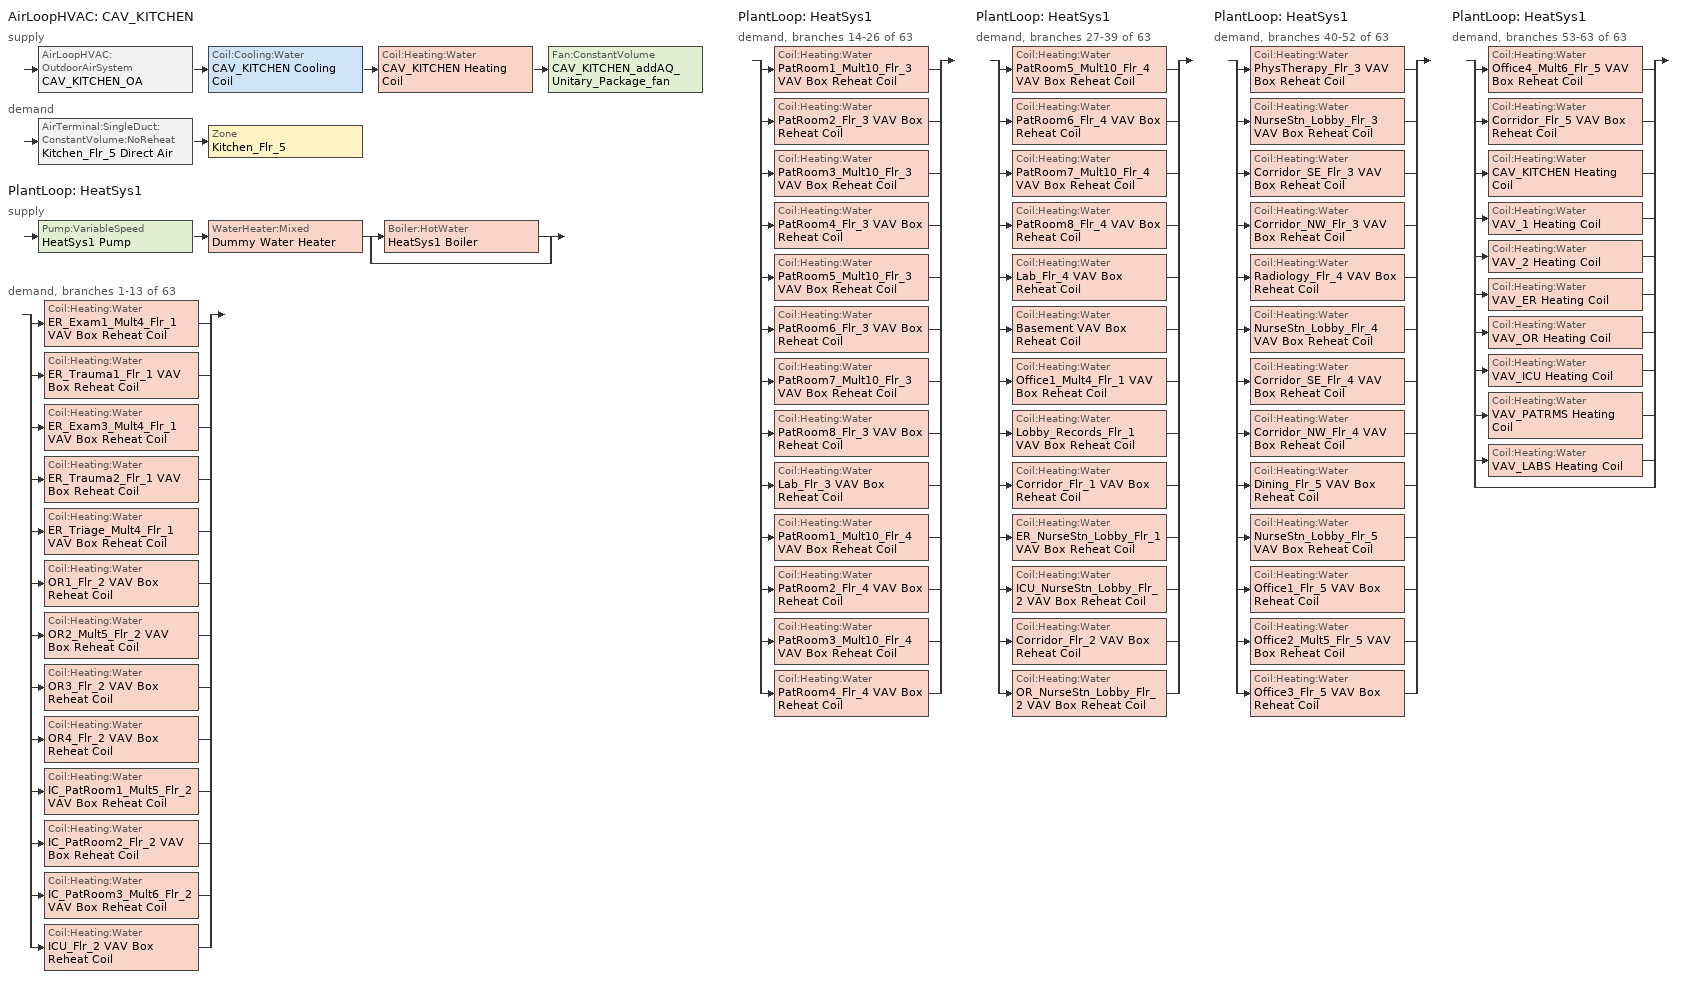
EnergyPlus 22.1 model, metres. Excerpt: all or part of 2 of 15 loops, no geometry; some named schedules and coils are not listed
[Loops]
AirLoopHVAC 'CAV_KITCHEN'
 supply: AirLoopHVAC:OutdoorAirSystem 'CAV_KITCHEN_OA' > Coil:Cooling:Water 'CAV_KITCHEN Cooling Coil' > Coil:Heating:Water 'CAV_KITCHEN Heating Coil' > Fan:ConstantVolume 'CAV_KITCHEN_addAQ_Unitary_Package_fan'
 demand: AirTerminal:SingleDuct:ConstantVolume:NoReheat 'Kitchen_Flr_5 Direct Air' > Zone 'Kitchen_Flr_5'
PlantLoop 'HeatSys1'
 supply: Pump:VariableSpeed 'HeatSys1 Pump' > WaterHeater:Mixed 'Dummy Water Heater' > split
  | Boiler:HotWater 'HeatSys1 Boiler'
  | bypass
 demand, branches 1-13 of 63: split
  | Coil:Heating:Water 'ER_Exam1_Mult4_Flr_1 VAV Box Reheat Coil'
  | Coil:Heating:Water 'ER_Trauma1_Flr_1 VAV Box Reheat Coil'
  | Coil:Heating:Water 'ER_Exam3_Mult4_Flr_1 VAV Box Reheat Coil'
  | Coil:Heating:Water 'ER_Trauma2_Flr_1 VAV Box Reheat Coil'
  | Coil:Heating:Water 'ER_Triage_Mult4_Flr_1 VAV Box Reheat Coil'
  | Coil:Heating:Water 'OR1_Flr_2 VAV Box Reheat Coil'
  | Coil:Heating:Water 'OR2_Mult5_Flr_2 VAV Box Reheat Coil'
  | Coil:Heating:Water 'OR3_Flr_2 VAV Box Reheat Coil'
  | Coil:Heating:Water 'OR4_Flr_2 VAV Box Reheat Coil'
  | Coil:Heating:Water 'IC_PatRoom1_Mult5_Flr_2 VAV Box Reheat Coil'
  | Coil:Heating:Water 'IC_PatRoom2_Flr_2 VAV Box Reheat Coil'
  | Coil:Heating:Water 'IC_PatRoom3_Mult6_Flr_2 VAV Box Reheat Coil'
  | Coil:Heating:Water 'ICU_Flr_2 VAV Box Reheat Coil'
PlantLoop 'HeatSys1'
 demand, branches 14-26 of 63: split
  | Coil:Heating:Water 'PatRoom1_Mult10_Flr_3 VAV Box Reheat Coil'
  | Coil:Heating:Water 'PatRoom2_Flr_3 VAV Box Reheat Coil'
  | Coil:Heating:Water 'PatRoom3_Mult10_Flr_3 VAV Box Reheat Coil'
  | Coil:Heating:Water 'PatRoom4_Flr_3 VAV Box Reheat Coil'
  | Coil:Heating:Water 'PatRoom5_Mult10_Flr_3 VAV Box Reheat Coil'
  | Coil:Heating:Water 'PatRoom6_Flr_3 VAV Box Reheat Coil'
  | Coil:Heating:Water 'PatRoom7_Mult10_Flr_3 VAV Box Reheat Coil'
  | Coil:Heating:Water 'PatRoom8_Flr_3 VAV Box Reheat Coil'
  | Coil:Heating:Water 'Lab_Flr_3 VAV Box Reheat Coil'
  | Coil:Heating:Water 'PatRoom1_Mult10_Flr_4 VAV Box Reheat Coil'
  | Coil:Heating:Water 'PatRoom2_Flr_4 VAV Box Reheat Coil'
  | Coil:Heating:Water 'PatRoom3_Mult10_Flr_4 VAV Box Reheat Coil'
  | Coil:Heating:Water 'PatRoom4_Flr_4 VAV Box Reheat Coil'
PlantLoop 'HeatSys1'
 demand, branches 27-39 of 63: split
  | Coil:Heating:Water 'PatRoom5_Mult10_Flr_4 VAV Box Reheat Coil'
  | Coil:Heating:Water 'PatRoom6_Flr_4 VAV Box Reheat Coil'
  | Coil:Heating:Water 'PatRoom7_Mult10_Flr_4 VAV Box Reheat Coil'
  | Coil:Heating:Water 'PatRoom8_Flr_4 VAV Box Reheat Coil'
  | Coil:Heating:Water 'Lab_Flr_4 VAV Box Reheat Coil'
  | Coil:Heating:Water 'Basement VAV Box Reheat Coil'
  | Coil:Heating:Water 'Office1_Mult4_Flr_1 VAV Box Reheat Coil'
  | Coil:Heating:Water 'Lobby_Records_Flr_1 VAV Box Reheat Coil'
  | Coil:Heating:Water 'Corridor_Flr_1 VAV Box Reheat Coil'
  | Coil:Heating:Water 'ER_NurseStn_Lobby_Flr_1 VAV Box Reheat Coil'
  | Coil:Heating:Water 'ICU_NurseStn_Lobby_Flr_2 VAV Box Reheat Coil'
  | Coil:Heating:Water 'Corridor_Flr_2 VAV Box Reheat Coil'
  | Coil:Heating:Water 'OR_NurseStn_Lobby_Flr_2 VAV Box Reheat Coil'
PlantLoop 'HeatSys1'
 demand, branches 40-52 of 63: split
  | Coil:Heating:Water 'PhysTherapy_Flr_3 VAV Box Reheat Coil'
  | Coil:Heating:Water 'NurseStn_Lobby_Flr_3 VAV Box Reheat Coil'
  | Coil:Heating:Water 'Corridor_SE_Flr_3 VAV Box Reheat Coil'
  | Coil:Heating:Water 'Corridor_NW_Flr_3 VAV Box Reheat Coil'
  | Coil:Heating:Water 'Radiology_Flr_4 VAV Box Reheat Coil'
  | Coil:Heating:Water 'NurseStn_Lobby_Flr_4 VAV Box Reheat Coil'
  | Coil:Heating:Water 'Corridor_SE_Flr_4 VAV Box Reheat Coil'
  | Coil:Heating:Water 'Corridor_NW_Flr_4 VAV Box Reheat Coil'
  | Coil:Heating:Water 'Dining_Flr_5 VAV Box Reheat Coil'
  | Coil:Heating:Water 'NurseStn_Lobby_Flr_5 VAV Box Reheat Coil'
  | Coil:Heating:Water 'Office1_Flr_5 VAV Box Reheat Coil'
  | Coil:Heating:Water 'Office2_Mult5_Flr_5 VAV Box Reheat Coil'
  | Coil:Heating:Water 'Office3_Flr_5 VAV Box Reheat Coil'
PlantLoop 'HeatSys1'
 demand, branches 53-63 of 63: split
  | Coil:Heating:Water 'Office4_Mult6_Flr_5 VAV Box Reheat Coil'
  | Coil:Heating:Water 'Corridor_Flr_5 VAV Box Reheat Coil'
  | Coil:Heating:Water 'CAV_KITCHEN Heating Coil'
  | Coil:Heating:Water 'VAV_1 Heating Coil'
  | Coil:Heating:Water 'VAV_2 Heating Coil'
  | Coil:Heating:Water 'VAV_ER Heating Coil'
  | Coil:Heating:Water 'VAV_OR Heating Coil'
  | Coil:Heating:Water 'VAV_ICU Heating Coil'
  | Coil:Heating:Water 'VAV_PATRMS Heating Coil'
  | Coil:Heating:Water 'VAV_LABS Heating Coil'
  | bypass
[EnergyManagementSystem:Sensor]
Name | Output:Variable or Output:Meter Index Key | Output:Variable or Output:Meter
HotWaterDemand | HeatSys1 | Plant Supply Side Heating Demand Rate
BoilerPLR | HeatSys1 Boiler | Boiler Part Load Ratio
[Refrigeration:CaseAndWalkInList]
Name | Case or WalkIn 1
RACK1CaseList | Kitchen_Flr_5_Case:1_WALKINFREEZER
RACK2CaseList | Kitchen_Flr_5_Case:2_SELFCONTAINEDDISPLAYCASE
[Refrigeration:Case] Availability Schedule=ALWAYS_ON; Zone=Kitchen_Flr_5; Rated Ambient Temperature {C}=23.88; Rated Ambient Relative Humidity {percent}=55; Latent Case Credit Curve Type=CaseTemperatureMethod; Case Lighting Schedule=walkin_occ_lght_SCH_2; Fraction of Lighting Energy to Case=1; Case Anti-Sweat Heater Power per Unit Length {W/m}=0; Minimum Anti-Sweat Heater Power per Unit Length {W/m}=0; Anti-Sweat Heater Control Type=NONE; Humidity at Zero Anti-Sweat Heater Energy {percent}=0; Case Height {m}=0
Name | Rated Total Cooling Capacity per Unit Length {W/m} | Rated Latent Heat Ratio | Rated Runtime Fraction | Case Length {m} | Case Operating Temperature {C} | Latent Case Credit Curve | Standard Case Fan Power per Unit Length {W/m} | Operating Case Fan Power per Unit Length {W/m} | Standard Case Lighting Power per Unit Length {W/m} | Fraction of Anti-Sweat Heater Energy to Case | Case Defrost Power per Unit Length {W/m} | Case Defrost Type | Case Defrost Schedule | Case Defrost Drip-Down Schedule | Under Case HVAC Return Air Fraction | Refrigerated Case Restocking Schedule | Case Credit Fraction Schedule
Kitchen_Flr_5_Case:1_WALKINFREEZER | 734 | 0.1 | 0.4 | 10.98 | -23 | Kitchen_Flr_5_Case:1_WALKINFREEZERSingleShelfHorizontal_LatentEnergyMult | 19.7143 | 19.7143 | 33 | 0 | 364 | ELECTRIC | Kitchen_Flr_5_Case:1_WALKINFREEZER_CaseDefrost2aDaySched | Kitchen_Flr_5_Case:1_WALKINFREEZER_CaseDripDown2aDaySched | 0 | Kitchen_Flr_5_Case:1_WALKINFREEZER_WalkInStockingSched | Kitchen_Flr_5_Case:1_WALKINFREEZER_CaseCreditReduxSched
Kitchen_Flr_5_Case:2_SELFCONTAINEDDISPLAYCASE | 886.5 | 0.08 | 0.85 | 8.93 | 2 | Kitchen_Flr_5_Case:2_SELFCONTAINEDDISPLAYCASEMultiShelfVertical_LatentEnergyMult | 19.1429 | 19.1429 | 40 | 0.2 | 0 | NONE |  |  | 0.05 | Kitchen_Flr_5_Case:2_SELFCONTAINEDDISPLAYCASE_CaseStockingSched
[Sizing:Plant]
HeatSys1: Loop Type=Heating; Design Loop Exit Temperature {C}=48.89; Loop Design Temperature Difference {deltaC}=13.89
[Pump:VariableSpeed]
HeatSys1 Pump: AUTOSIZE, 180705.7, AUTOSIZE, 0.909, 0, 0, 0.0205, 0.4101, 0.5753, Intermittent, 1.4999
[Boiler:HotWater]
HeatSys1 Boiler: Fuel Type=NaturalGas; Nominal Capacity {W}=1.72246e+06; Nominal Thermal Efficiency=0.8125; Efficiency Curve Temperature Evaluation Variable=LeavingBoiler; Normalized Boiler Efficiency Curve=HeatSys1 Boiler Efficiency Curve; Design Water Flow Rate {m3/s}=AUTOSIZE; Minimum Part Load Ratio=0; Maximum Part Load Ratio=1.2; Optimum Part Load Ratio=1; Water Outlet Upper Temperature Limit {C}=95; Boiler Flow Mode=LeavingSetpointModulated; Parasitic Electric Load {W}=0; Sizing Factor=1
[SetpointManager:OutdoorAirReset]
HeatSys1 Loop Setpoint Manager: Control Variable=Temperature; Setpoint at Outdoor Low Temperature {C}=60; Outdoor Low Temperature {C}=-6.7; Setpoint at Outdoor High Temperature {C}=48.89; Outdoor High Temperature {C}=10; Setpoint Node or NodeList=HeatSys1 Supply Outlet Node
[SetpointManager:Scheduled]
HeatSys1 Boiler Setpoint Manager: Control Variable=Temperature; Schedule=HW-Loop-Temp-Schedule; Setpoint Node or NodeList=HeatSys1 Supply Equipment Outlet Node
[PlantLoop]
HeatSys1: Fluid Type=Water; Plant Equipment Operation Scheme=HeatSys1 Loop Operation Scheme List; Maximum Loop Temperature {C}=100; Minimum Loop Temperature {C}=10; Maximum Loop Flow Rate {m3/s}=AUTOSIZE; Minimum Loop Flow Rate {m3/s}=0; Plant Loop Volume {m3}=AUTOSIZE; Load Distribution Scheme=Optimal
[PlantEquipmentList]
HeatSys1 Equipment List: HeatSys1 Boiler
Heat Recovery Plant Equipment List: Dummy Water Heater
[PlantEquipmentOperation:HeatingLoad] Load Range 1 Lower Limit {W}=0; Load Range 1 Upper Limit {W}=1000000000000000
Name | Range 1 Equipment List
HeatSys1 Operation Scheme | HeatSys1 Equipment List
Dummy Water Heater Only | Heat Recovery Plant Equipment List
[PlantEquipmentOperationSchemes]
HeatSys1 Loop Operation Scheme List: Control Scheme 1=HeatSys1 Operation Scheme; Control Scheme 1 Schedule=PlantOnSched
[Sizing:System]
CAV_KITCHEN: Type of Load to Size On=Sensible; Design Outdoor Air Flow Rate {m3/s}=AUTOSIZE; Central Heating Maximum System Air Flow Ratio=1; Preheat Design Temperature {C}=7; Preheat Design Humidity Ratio {kgWater/kgDryAir}=0.008; Precool Design Temperature {C}=12.8; Precool Design Humidity Ratio {kgWater/kgDryAir}=0.008; Central Cooling Design Supply Air Temperature {C}=12.8; Central Heating Design Supply Air Temperature {C}=12.8; Type of Zone Sum to Use=NonCoincident; 100% Outdoor Air in Cooling=No; 100% Outdoor Air in Heating=No; Central Cooling Design Supply Air Humidity Ratio {kgWater/kgDryAir}=0.0085; Central Heating Design Supply Air Humidity Ratio {kgWater/kgDryAir}=0.008; Cooling Supply Air Flow Rate Method=DesignDay; Cooling Supply Air Flow Rate {m3/s}=0; Heating Supply Air Flow Rate Method=DesignDay; Heating Supply Air Flow Rate {m3/s}=0; System Outdoor Air Method=ZoneSum; Zone Maximum Outdoor Air Fraction=1; Cooling Design Capacity Method=CoolingDesignCapacity; Cooling Design Capacity {W}=autosize; Heating Design Capacity Method=HeatingDesignCapacity; Heating Design Capacity {W}=autosize; Central Cooling Capacity Control Method=OnOff
[AirLoopHVAC]
CAV_KITCHEN: Design Supply Air Flow Rate {m3/s}=AUTOSIZE
[SetpointManager:MixedAir] Control Variable=Temperature
Name | Setpoint Node or NodeList
CAV_KITCHEN_OAMixed Air Temp Manager | CAV_KITCHEN Mixed Air Outlet
CAV_KITCHEN_CoolC SAT Manager | CAV_KITCHEN Cooling Coil Outlet
CAV_KITCHEN_HeatC MixedAir Manager | CAV_KITCHEN Heating Coil Outlet
[Controller:OutdoorAir]
CAV_KITCHEN_OA_Controller: Minimum Outdoor Air Flow Rate {m3/s}=AUTOSIZE; Maximum Outdoor Air Flow Rate {m3/s}=AUTOSIZE; Economizer Control Type=DifferentialDryBulb; Economizer Control Action Type=ModulateFlow; Lockout Type=LockoutWithHeating; Minimum Limit Type=FixedMinimum; Minimum Outdoor Air Schedule=Kitchen_Exhaust_SCH
[Coil:Cooling:Water]
CAV_KITCHEN Cooling Coil: Availability Schedule=Always_On; Design Water Flow Rate {m3/s}=Autosize; Design Air Flow Rate {m3/s}=Autosize; Design Inlet Water Temperature {C}=8.89; Design Inlet Air Temperature {C}=Autosize; Design Outlet Air Temperature {C}=Autosize; Design Inlet Air Humidity Ratio {kgWater/kgDryAir}=Autosize; Design Outlet Air Humidity Ratio {kgWater/kgDryAir}=Autosize; Type of Analysis=SimpleAnalysis; Heat Exchanger Configuration=CrossFlow
[Controller:WaterCoil] Control Variable=Temperature; Actuator Variable=FLOW; Maximum Actuated Flow {m3/s}=AUTOSIZE; Minimum Actuated Flow {m3/s}=0
Name | Action | Controller Convergence Tolerance {deltaC}
CAV_KITCHEN_CoolC_Controller | REVERSE
CAV_KITCHEN_HeatC_Controller | NORMAL | 0.0001
[Coil:Heating:Water] Availability Schedule=Always_On; U-Factor Times Area Value {W/K}=AUTOSIZE; Maximum Water Flow Rate {m3/s}=AUTOSIZE; Performance Input Method=UFactorTimesAreaAndDesignWaterFlowRate; Rated Capacity {W}=AUTOSIZE; Rated Inlet Water Temperature {C}=48.89; Rated Inlet Air Temperature {C}=-20; Rated Outlet Water Temperature {C}=35; Rated Outlet Air Temperature {C}=40
Basement VAV Box Reheat Coil; Office1_Mult4_Flr_1 VAV Box Reheat Coil; Lobby_Records_Flr_1 VAV Box Reheat Coil; Corridor_Flr_1 VAV Box Reheat Coil; ER_NurseStn_Lobby_Flr_1 VAV Box Reheat Coil; ICU_NurseStn_Lobby_Flr_2 VAV Box Reheat Coil; Corridor_Flr_2 VAV Box Reheat Coil; OR_NurseStn_Lobby_Flr_2 VAV Box Reheat Coil; PhysTherapy_Flr_3 VAV Box Reheat Coil; NurseStn_Lobby_Flr_3 VAV Box Reheat Coil; Corridor_SE_Flr_3 VAV Box Reheat Coil; Corridor_NW_Flr_3 VAV Box Reheat Coil; Radiology_Flr_4 VAV Box Reheat Coil; NurseStn_Lobby_Flr_4 VAV Box Reheat Coil; Corridor_SE_Flr_4 VAV Box Reheat Coil; Corridor_NW_Flr_4 VAV Box Reheat Coil; Dining_Flr_5 VAV Box Reheat Coil; NurseStn_Lobby_Flr_5 VAV Box Reheat Coil; Office1_Flr_5 VAV Box Reheat Coil; Office2_Mult5_Flr_5 VAV Box Reheat Coil; Office3_Flr_5 VAV Box Reheat Coil; Office4_Mult6_Flr_5 VAV Box Reheat Coil; Corridor_Flr_5 VAV Box Reheat Coil; ER_Exam1_Mult4_Flr_1 VAV Box Reheat Coil; ER_Trauma1_Flr_1 VAV Box Reheat Coil; ER_Exam3_Mult4_Flr_1 VAV Box Reheat Coil; ER_Trauma2_Flr_1 VAV Box Reheat Coil; ER_Triage_Mult4_Flr_1 VAV Box Reheat Coil; OR1_Flr_2 VAV Box Reheat Coil; OR2_Mult5_Flr_2 VAV Box Reheat Coil; OR3_Flr_2 VAV Box Reheat Coil; OR4_Flr_2 VAV Box Reheat Coil; IC_PatRoom1_Mult5_Flr_2 VAV Box Reheat Coil; IC_PatRoom2_Flr_2 VAV Box Reheat Coil; IC_PatRoom3_Mult6_Flr_2 VAV Box Reheat Coil; ICU_Flr_2 VAV Box Reheat Coil; PatRoom1_Mult10_Flr_3 VAV Box Reheat Coil; PatRoom2_Flr_3 VAV Box Reheat Coil; PatRoom3_Mult10_Flr_3 VAV Box Reheat Coil; PatRoom4_Flr_3 VAV Box Reheat Coil; PatRoom5_Mult10_Flr_3 VAV Box Reheat Coil; PatRoom6_Flr_3 VAV Box Reheat Coil; PatRoom7_Mult10_Flr_3 VAV Box Reheat Coil; PatRoom8_Flr_3 VAV Box Reheat Coil; PatRoom1_Mult10_Flr_4 VAV Box Reheat Coil; PatRoom2_Flr_4 VAV Box Reheat Coil; PatRoom3_Mult10_Flr_4 VAV Box Reheat Coil; PatRoom4_Flr_4 VAV Box Reheat Coil; PatRoom5_Mult10_Flr_4 VAV Box Reheat Coil; PatRoom6_Flr_4 VAV Box Reheat Coil; PatRoom7_Mult10_Flr_4 VAV Box Reheat Coil; PatRoom8_Flr_4 VAV Box Reheat Coil; Lab_Flr_3 VAV Box Reheat Coil; Lab_Flr_4 VAV Box Reheat Coil; CAV_KITCHEN Heating Coil
[Sizing:Zone]
Kitchen_Flr_5: Zone Cooling Design Supply Air Temperature Input Method=SupplyAirTemperature; Zone Cooling Design Supply Air Temperature {C}=12.8; Zone Heating Design Supply Air Temperature Input Method=SupplyAirTemperature; Zone Heating Design Supply Air Temperature {C}=40; Zone Cooling Design Supply Air Humidity Ratio {kg-H2O/kg-air}=0.0085; Zone Heating Design Supply Air Humidity Ratio {kgWater/kgDryAir}=0.008; Design Specification Outdoor Air Object=SZ DSOA Kitchen_Flr_5; Cooling Design Air Flow Method=DesignDayWithLimit; Cooling Design Air Flow Rate {m3/s}=0; Cooling Minimum Air Flow {m3/s}=1.88354; Cooling Minimum Air Flow Fraction=0; Heating Design Air Flow Method=DesignDay; Heating Design Air Flow Rate {m3/s}=0
[DesignSpecification:OutdoorAir]
SZ DSOA Kitchen_Flr_5: Outdoor Air Method=Flow/Area; Outdoor Air Flow per Zone Floor Area {m3/s-m2}=0.000800099
[ZoneControl:Thermostat]
Kitchen_Flr_5 Thermostat: Zone or ZoneList=Kitchen_Flr_5; Control Type Schedule=Dual Zone Control Type Sched; Control 1=Kitchen_Flr_5 Dual SP Control
[ThermostatSetpoint:DualSetpoint]
Kitchen_Flr_5 Dual SP Control: Heating Setpoint Temperature Schedule=HtgSetP_Sch; Cooling Setpoint Temperature Schedule=ClgSetP_Sch
[Zone equipment]
Kitchen_Flr_5: Kitchen_Flr_5 Exhaust Fan, Kitchen_Flr_5 Direct Air
[Fan:ZoneExhaust]
Kitchen_Flr_5 Exhaust Fan: Availability Schedule=Kitchen_Exhaust_SCH; Fan Total Efficiency=0.16; Pressure Rise {Pa}=124.5; Maximum Flow Rate {m3/s}=3.39802; Balanced Exhaust Fraction Schedule=Kitchen Exhaust Fan Balanced Exhaust Fraction Schedule
[AirTerminal:SingleDuct:ConstantVolume:NoReheat]
Kitchen_Flr_5 Direct Air: Availability Schedule=ALWAYS_ON; Maximum Air Flow Rate {m3/s}=AUTOSIZE
[Fan:ConstantVolume]
CAV_KITCHEN_addAQ_Unitary_Package_fan: Availability Schedule=HVACOperationSchd; Fan Total Efficiency=0.61165; Pressure Rise {Pa}=1018.41; Maximum Flow Rate {m3/s}=autosize; Motor Efficiency=0.941; Motor In Airstream Fraction=1
[SetpointManager:SingleZone:Heating]
SupAirTemp MngrKitchen_Flr_5 - Htg: Control Variable=Temperature; Minimum Supply Air Temperature {C}=12.8; Maximum Supply Air Temperature {C}=40; Control Zone=Kitchen_Flr_5; Setpoint Node or NodeList=CAV_KITCHEN Supply Equipment Outlet Node
[SetpointManager:SingleZone:Cooling]
SupAirTemp MngrKitchen_Flr_5 - Clg: Control Variable=Temperature; Minimum Supply Air Temperature {C}=12.8; Maximum Supply Air Temperature {C}=40; Control Zone=Kitchen_Flr_5; Setpoint Node or NodeList=CAV_KITCHEN Zone Equipment Inlet Node
[WaterHeater:Mixed] Heater Fuel Type=Electricity; Heater Thermal Efficiency=1; Off Cycle Parasitic Heat Fraction to Tank=0
Name | Tank Volume {m3} | Setpoint Temperature Schedule | Deadband Temperature Difference {deltaC} | Maximum Temperature Limit {C} | Heater Control Type | Heater Maximum Capacity {W} | Heater Minimum Capacity {W} | Off Cycle Parasitic Fuel Type | Ambient Temperature Indicator | Ambient Temperature Zone | Off Cycle Loss Coefficient to Ambient Temperature {W/K} | On Cycle Loss Coefficient to Ambient Temperature {W/K} | Peak Use Flow Rate {m3/s} | Use Flow Rate Fraction Schedule | Cold Water Supply Temperature Schedule | Off Cycle Loss Fraction to Zone | On Cycle Loss Fraction to Zone | Use Side Effectiveness | Source Side Effectiveness | Use Side Design Flow Rate {m3/s} | Source Side Design Flow Rate {m3/s}
SWH Booster E Water Heater | 0.0227125 | Dishwashing Booster Setpoint Temp Schedule | 2 | 82.2222 | Cycle | 3000 | 0 | Electricity | Zone | KITCHEN_FLR_5 | 1.05316 | 1.05316 | 3.65923e-05 | BLDG_SWH_SCH | Dishwashing Booster Water Inlet Temp Schedule
Dummy Water Heater | 0.0189271 | Dummy Water Heater Setpoint | 0 | 50 | CYCLE | 0 |  |  | Outdoors |  | 0 | 0 |  |  |  | 0 | 0 | 1 | 1 | autosize | autosize
[Schedule:Compact]
ALWAYS_ON; HVACOperationSchd; PlantOnSched: Through: 12/31, For: AllDays, Until: 24:00, 1
walkin_occ_lght_SCH_2: Through: 12/31, For: Weekdays, Until: 7:00, 0.1, Until: 8:00, 0.26, Until: 16:00, 0.468, Until: 23:00, 0.156, Until: 24:00, 0.1, For: SummerDesignDay, Until: 24:00, 1, For: WinterDesignDay, Until: 24:00, 0, For: Saturday, Until: 7:00, 0.1, Until: 8:00, 0.104, Until: 18:00, 0.208, Until: 24:00, 0.1, For: Sunday Holidays AllOtherDays, Until: 8:00, 0.05, Until: 16:00, 0.052, Until: 24:00, 0.05
Dishwashing Booster Setpoint Temp Schedule: THROUGH: 12/31, FOR: AllDays, UNTIL: 24:00, 82.22
Dual Zone Control Type Sched: Through: 12/31, For: AllDays, Until: 24:00, 4
HW-Loop-Temp-Schedule: Through: 12/31, For: AllDays, Until: 24:00, 82
Kitchen_Flr_5_Case:1_WALKINFREEZER_CaseDefrost2aDaySched: Through: 12/31, For:AllDays, Interpolate:Average, Until: 11:00, 0, Until: 11:20, 1, Until: 23:00, 0, Until: 23:20, 1, Until: 24:00, 0
Kitchen_Flr_5_Case:1_WALKINFREEZER_CaseDripDown2aDaySched: Through: 12/31, For:AllDays, Interpolate:Average, Until: 11:00, 0, Until: 11:30, 1, Until: 23:00, 0, Until: 23:30, 1, Until: 24:00, 0
Kitchen_Flr_5_Case:1_WALKINFREEZER_WalkInStockingSched: Through: 12/31, For: Tuesday Friday, Until: 4:00, 0, Until: 5:00, 725, Until: 6:00, 417, Until: 7:00, 290, Until: 24:00, 0, For: AllOtherDays, Until: 4:00, 0, Until: 5:00, 125, Until: 6:00, 117, Until: 7:00, 90, Until: 19:00, 0, Until: 20:00, 125, Until: 21:00, 117, Until: 22:00, 90, Until: 24:00, 0
Kitchen_Flr_5_Case:1_WALKINFREEZER_CaseCreditReduxSched: Through: 12/31, For:AllDays, Interpolate:No, Until: 7:00, 0.2, Until: 21:00, 0.4, Until: 24:00, 0.2
Kitchen_Flr_5_Case:2_SELFCONTAINEDDISPLAYCASE_CaseStockingSched: Through: 12/31, For:AllDays, Until: 6:00, 0, Until: 7:00, 50, Until: 9:00, 70, Until: 10:00, 80, Until: 11:00, 70, Until: 13:00, 50, Until: 14:00, 80, Until: 15:00, 90, Until: 16:00, 80, Until: 24:00, 0
Kitchen_Exhaust_SCH: Through: 12/31, For: AllDays, Until: 07:00, 0, Until: 24:00, 1
Kitchen Exhaust Fan Balanced Exhaust Fraction Schedule: Through: 12/31, For: AllDays, Until: 07:00, 0, Until: 24:00, 0.445694
[Curve:Cubic] Minimum Value of x=-35; Maximum Value of x=20
Name | Coefficient1 Constant | Coefficient2 x | Coefficient3 x**2 | Coefficient4 x**3
Kitchen_Flr_5_Case:1_WALKINFREEZERSingleShelfHorizontal_LatentEnergyMult | 0.0236 | 0.0006 | 0 | 0
Kitchen_Flr_5_Case:2_SELFCONTAINEDDISPLAYCASEMultiShelfVertical_LatentEnergyMult | 0.0265263 | 0.00107803 | 6.02558e-05 | 1.23732e-06
[Curve:Quadratic]
HeatSys1 Boiler Efficiency Curve: Coefficient1 Constant=1; Coefficient2 x=0; Coefficient3 x**2=0; Minimum Value of x=0; Maximum Value of x=1
